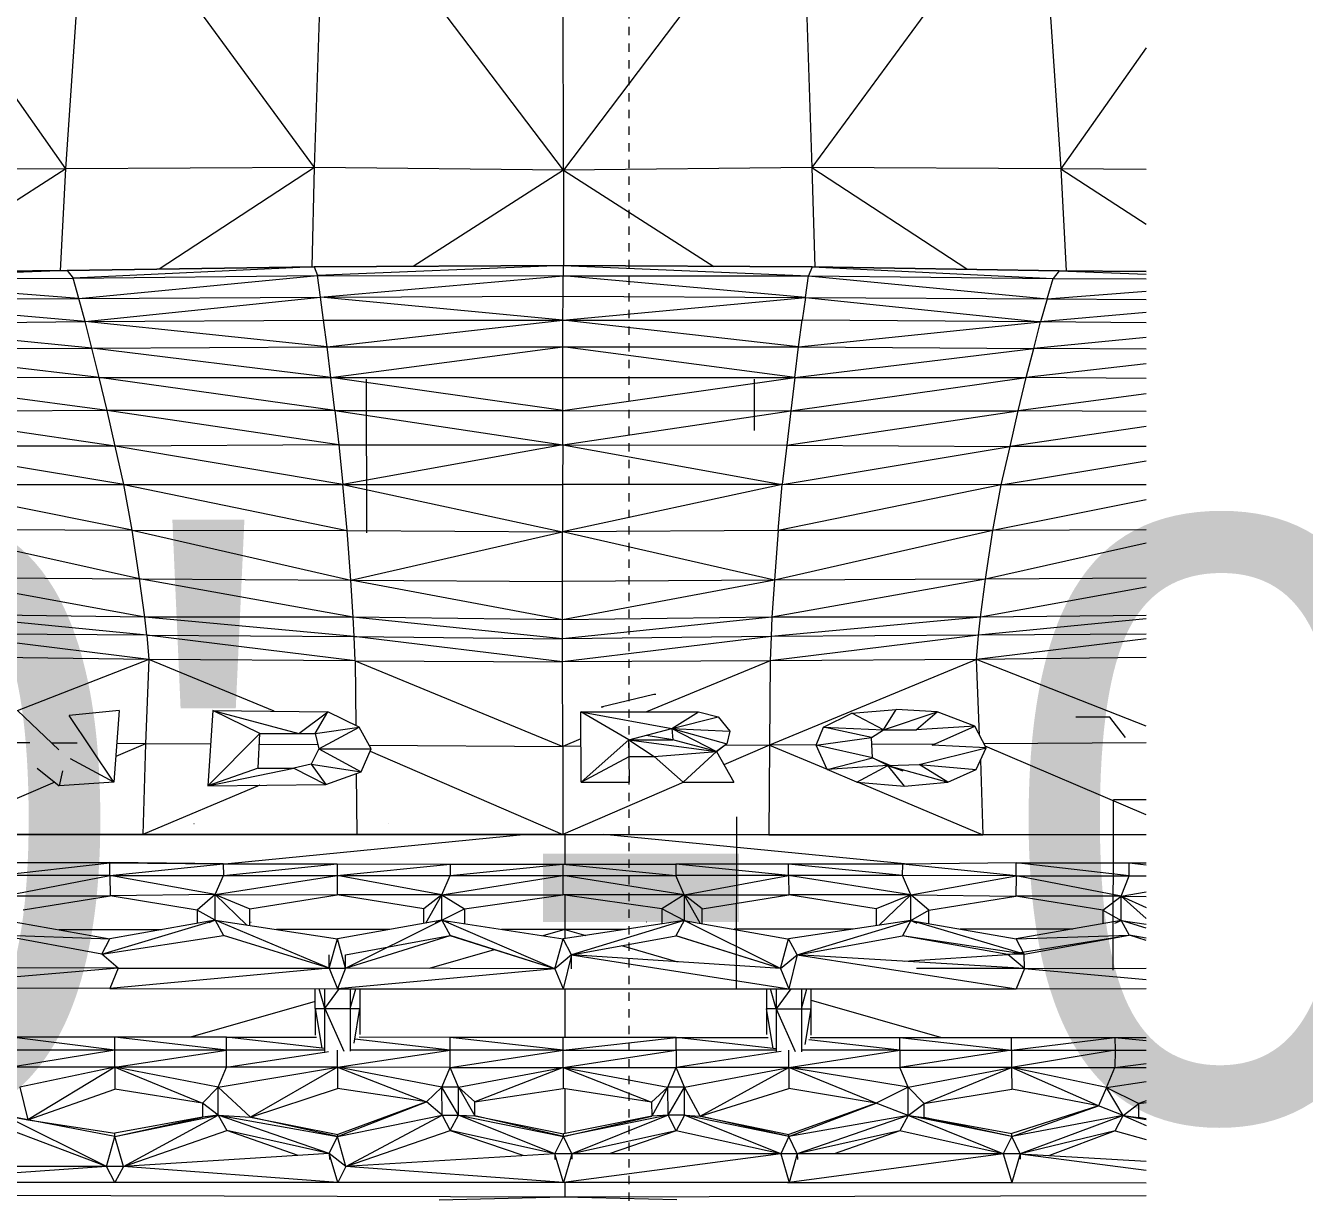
# Model space of a CAD drawing. Header units: inches. Extents: x 9584 to 15274, y -226 to 527.
# Drawn here: x 12419.06 to 12438.26, y 0.35 to 17.97 of the extents above; entities that cross this region are included whole.
import ezdxf

# ---------------------------------------------------------------- set-up
doc = ezdxf.new("R2010")
doc.units = ezdxf.units.IN
doc.header["$MEASUREMENT"] = 0
doc.linetypes.add('Aligning Line 1_8_', pattern=[0.25, 0.125, -0.125])
for name, color, linetype, lineweight in [('0-1', 7, 'Continuous', 5), ('0-4', 252, 'Continuous', 9), ('A-FLOR-LEVL', 51, 'Continuous', 9), ('A-GENM', 5, 'Continuous', 9), ('G-ANNO-SYMB-1', 147, 'Aligning Line 1_8_', 9)]:
    doc.layers.add(name, color=color, linetype=linetype, lineweight=lineweight)
doc.styles.add('Century Gothic', font='ufonts.com_century-gothic.ttf', dxfattribs={"height": 9})

# ---------------------------------------------------------------- blocks, each defined once
blk = doc.blocks.new('CTR - 2nd Phase_rvt-1-BUILDING SECTION - EAST_WEST - LOOKING NORTH')
at = {"layer": 'A-FLOR-LEVL', "insert": (12413.962, 10.551), "char_height": 9, "width": 129.987, "attachment_point": 1, "style": 'Century Gothic'}
blk.add_mtext('0\' - 0" - 1ST FLOOR', dxfattribs=at)
blk = doc.blocks.new('Land_Rover_Evoque_-_SUV_Car_Vehicle_Automobile_13067 - Land Rover EVOQUE_dwg-1230547-BUILDING SECTION - EAST_WEST - LOOKING NORTH')
at = {"layer": 'A-GENM'}
for p, q in [((12419.67, 15.822), (12416.399, 20.446)), ((12419.67, 15.822), (12419.981, 20.502)), ((12423.402, 15.841), (12419.981, 20.502)), ((12423.402, 15.841), (12423.558, 20.521)), ((12427.135, 15.801), (12423.558, 20.521)), ((12427.135, 15.801), (12427.131, 20.52)), ((12430.704, 20.518), (12427.135, 15.801)), ((12430.704, 20.518), (12430.867, 15.839)), ((12434.282, 20.498), (12430.867, 15.839)), ((12434.282, 20.498), (12434.6, 15.818)), ((12435.884, 17.635), (12434.6, 15.818)), ((12419.67, 15.822), (12415.928, 15.803)), ((12419.67, 15.822), (12417.279, 14.279)), ((12419.589, 14.29), (12419.67, 15.822)), ((12423.402, 15.841), (12419.67, 15.822)), ((12423.402, 15.841), (12421.068, 14.312)), ((12423.363, 14.347), (12423.402, 15.841)), ((12427.135, 15.801), (12423.402, 15.841)), ((12427.135, 15.801), (12424.88, 14.355)), ((12430.867, 15.839), (12427.135, 15.801)), ((12427.135, 15.801), (12429.393, 14.353)), ((12427.135, 15.801), (12427.136, 14.366)), ((12434.6, 15.818), (12430.867, 15.839)), ((12430.867, 15.839), (12433.193, 14.316)), ((12430.867, 15.839), (12430.91, 14.345)), ((12435.884, 15.811), (12434.6, 15.818)), ((12434.6, 15.818), (12435.884, 14.99)), ((12434.6, 15.818), (12434.684, 14.286)), ((12415.965, 14.272), (12419.688, 14.291)), ((12419.688, 14.291), (12415.965, 14.272)), ((12419.688, 14.291), (12416.109, 14.159)), ((12419.688, 14.291), (12423.396, 14.348)), ((12423.396, 14.348), (12419.688, 14.291)), ((12419.688, 14.291), (12419.778, 14.178)), ((12423.396, 14.348), (12419.778, 14.178)), ((12419.778, 14.178), (12423.447, 14.216)), ((12419.864, 13.873), (12423.447, 14.216)), ((12423.396, 14.348), (12427.133, 14.366)), ((12427.133, 14.366), (12423.396, 14.348)), ((12423.396, 14.348), (12423.447, 14.216)), ((12427.133, 14.366), (12423.447, 14.216)), ((12423.49, 13.891), (12423.447, 14.216)), ((12423.447, 14.216), (12427.131, 14.214)), ((12423.49, 13.891), (12427.131, 14.214)), ((12427.13, 13.909), (12427.131, 14.214)), ((12427.133, 14.366), (12427.131, 14.214)), ((12430.771, 13.889), (12427.131, 14.214)), ((12427.131, 14.214), (12430.816, 14.213)), ((12427.133, 14.366), (12430.871, 14.346)), ((12427.133, 14.366), (12430.816, 14.213)), ((12430.871, 14.346), (12427.133, 14.366)), ((12430.771, 13.889), (12430.816, 14.213)), ((12430.871, 14.346), (12430.816, 14.213)), ((12430.816, 14.213), (12434.398, 13.869)), ((12430.816, 14.213), (12434.486, 14.174)), ((12430.871, 14.346), (12434.579, 14.287)), ((12430.871, 14.346), (12434.486, 14.174)), ((12434.579, 14.287), (12430.871, 14.346)), ((12434.579, 14.287), (12434.486, 14.174)), ((12434.579, 14.287), (12435.884, 14.28)), ((12434.579, 14.287), (12435.884, 14.238)), ((12435.884, 14.28), (12434.579, 14.287)), ((12416.109, 14.159), (12419.778, 14.178)), ((12419.864, 13.873), (12416.109, 14.159)), ((12419.864, 13.873), (12419.778, 14.178)), ((12434.398, 13.869), (12434.486, 14.174)), ((12434.486, 14.174), (12435.884, 14.166)), ((12416.233, 13.854), (12419.864, 13.873)), ((12419.959, 13.529), (12416.233, 13.854)), ((12419.864, 13.873), (12423.49, 13.891)), ((12419.959, 13.529), (12419.864, 13.873)), ((12419.959, 13.529), (12423.49, 13.891)), ((12423.49, 13.891), (12427.13, 13.909)), ((12423.537, 13.548), (12423.49, 13.891)), ((12427.128, 13.547), (12423.49, 13.891)), ((12427.128, 13.547), (12427.13, 13.909)), ((12427.128, 13.547), (12430.771, 13.889)), ((12427.13, 13.909), (12430.771, 13.889)), ((12430.771, 13.889), (12430.722, 13.546)), ((12430.771, 13.889), (12434.398, 13.869)), ((12430.771, 13.889), (12434.299, 13.525)), ((12434.398, 13.869), (12434.299, 13.525)), ((12434.398, 13.869), (12435.884, 13.981)), ((12434.398, 13.869), (12435.884, 13.86)), ((12435.884, 13.662), (12434.299, 13.525)), ((12416.377, 13.491), (12419.959, 13.529)), ((12420.059, 13.128), (12416.377, 13.491)), ((12419.959, 13.529), (12423.537, 13.548)), ((12420.059, 13.128), (12419.959, 13.529)), ((12423.589, 13.146), (12419.959, 13.529)), ((12423.589, 13.146), (12423.537, 13.548)), ((12423.537, 13.548), (12427.128, 13.547)), ((12423.589, 13.146), (12427.128, 13.547)), ((12427.127, 13.146), (12427.128, 13.547)), ((12430.667, 13.145), (12427.128, 13.547)), ((12427.128, 13.547), (12430.722, 13.546)), ((12430.667, 13.145), (12430.722, 13.546)), ((12430.667, 13.145), (12434.299, 13.525)), ((12434.299, 13.525), (12430.722, 13.546)), ((12434.196, 13.124), (12434.299, 13.525)), ((12435.884, 13.508), (12434.299, 13.525)), ((12435.884, 13.29), (12434.196, 13.124)), ((12416.53, 13.109), (12420.059, 13.128)), ((12420.17, 12.689), (12416.53, 13.109)), ((12420.059, 13.128), (12423.589, 13.146)), ((12420.17, 12.689), (12420.059, 13.128)), ((12423.643, 12.688), (12420.059, 13.128)), ((12423.643, 12.688), (12423.589, 13.146)), ((12423.589, 13.146), (12427.127, 13.146)), ((12423.643, 12.688), (12427.127, 13.146)), ((12427.127, 12.687), (12427.127, 13.146)), ((12430.61, 12.686), (12427.127, 13.146)), ((12427.127, 13.146), (12430.667, 13.145)), ((12430.61, 12.686), (12430.667, 13.145)), ((12430.61, 12.686), (12434.196, 13.124)), ((12430.667, 13.145), (12434.196, 13.124)), ((12434.084, 12.685), (12434.196, 13.124)), ((12435.884, 13.114), (12434.196, 13.124)), ((12435.884, 12.892), (12434.084, 12.685)), ((12420.17, 12.689), (12416.703, 12.67)), ((12420.29, 12.191), (12416.703, 12.67)), ((12423.703, 12.191), (12420.17, 12.689)), ((12420.29, 12.191), (12420.17, 12.689)), ((12420.17, 12.689), (12423.643, 12.688)), ((12423.703, 12.191), (12423.643, 12.688)), ((12427.125, 12.19), (12423.643, 12.688)), ((12423.643, 12.688), (12427.127, 12.687)), ((12427.125, 12.19), (12427.127, 12.687)), ((12427.125, 12.19), (12430.61, 12.686)), ((12427.127, 12.687), (12430.61, 12.686)), ((12430.61, 12.686), (12430.549, 12.189)), ((12430.549, 12.189), (12434.084, 12.685)), ((12430.61, 12.686), (12434.084, 12.685)), ((12433.962, 12.188), (12434.084, 12.685)), ((12435.884, 12.674), (12434.084, 12.685)), ((12424.175, 12.662), (12424.182, 10.354)), ((12430.006, 11.891), (12430.004, 12.661)), ((12435.884, 12.443), (12433.962, 12.188)), ((12420.29, 12.191), (12416.877, 12.173)), ((12420.41, 11.656), (12416.877, 12.173)), ((12423.703, 12.191), (12420.29, 12.191)), ((12423.763, 11.674), (12420.29, 12.191)), ((12420.41, 11.656), (12420.29, 12.191)), ((12423.703, 12.191), (12423.763, 11.674)), ((12423.703, 12.191), (12427.125, 11.674)), ((12423.703, 12.191), (12427.125, 12.19)), ((12427.125, 11.674), (12427.125, 12.19)), ((12427.125, 12.19), (12430.549, 12.189)), ((12427.125, 11.674), (12430.549, 12.189)), ((12430.549, 12.189), (12430.488, 11.673)), ((12430.488, 11.673), (12433.962, 12.188)), ((12430.549, 12.189), (12433.962, 12.188)), ((12433.84, 11.652), (12433.962, 12.188)), ((12435.884, 12.176), (12433.962, 12.188)), ((12435.884, 11.95), (12433.84, 11.652)), ((12420.539, 11.082), (12417.059, 11.656)), ((12420.41, 11.656), (12417.059, 11.656)), ((12423.763, 11.674), (12420.41, 11.656)), ((12420.539, 11.082), (12420.41, 11.656)), ((12423.827, 11.081), (12420.41, 11.656)), ((12423.763, 11.674), (12427.125, 11.674)), ((12423.763, 11.674), (12423.827, 11.081)), ((12427.125, 11.674), (12423.827, 11.081)), ((12427.125, 11.674), (12427.124, 11.08)), ((12427.125, 11.674), (12430.488, 11.673)), ((12427.125, 11.674), (12430.421, 11.08)), ((12430.488, 11.673), (12430.421, 11.08)), ((12430.421, 11.08), (12433.84, 11.652)), ((12430.488, 11.673), (12433.84, 11.652)), ((12433.709, 11.078), (12433.84, 11.652)), ((12435.884, 11.652), (12433.84, 11.652)), ((12433.709, 11.078), (12435.884, 11.436)), ((12420.664, 10.393), (12417.242, 11.082)), ((12417.242, 11.082), (12420.539, 11.082)), ((12420.664, 10.393), (12420.539, 11.082)), ((12420.539, 11.082), (12423.889, 10.392)), ((12420.539, 11.082), (12423.827, 11.081)), ((12423.889, 10.392), (12423.827, 11.081)), ((12423.827, 11.081), (12427.124, 11.08)), ((12423.827, 11.081), (12427.124, 10.372)), ((12430.421, 11.08), (12427.124, 11.08)), ((12430.421, 11.08), (12427.124, 10.372)), ((12427.124, 11.08), (12427.124, 10.372)), ((12430.359, 10.39), (12430.421, 11.08)), ((12433.709, 11.078), (12430.359, 10.39)), ((12433.709, 11.078), (12430.421, 11.08)), ((12433.582, 10.389), (12433.709, 11.078)), ((12435.884, 11.077), (12433.709, 11.078)), ((12435.884, 10.851), (12433.582, 10.389)), ((12420.775, 9.665), (12417.43, 10.413)), ((12417.43, 10.413), (12420.664, 10.393)), ((12420.775, 9.665), (12420.664, 10.393)), ((12420.664, 10.393), (12423.945, 9.644)), ((12420.664, 10.393), (12423.889, 10.392)), ((12423.945, 9.644), (12423.889, 10.392)), ((12423.889, 10.392), (12427.124, 10.372)), ((12423.945, 9.644), (12427.124, 10.372)), ((12430.359, 10.39), (12427.124, 10.372)), ((12430.303, 9.643), (12427.124, 10.372)), ((12427.124, 9.625), (12427.124, 10.372)), ((12430.359, 10.39), (12430.303, 9.643)), ((12433.582, 10.389), (12430.303, 9.643)), ((12433.582, 10.389), (12430.359, 10.39)), ((12433.471, 9.661), (12433.582, 10.389)), ((12435.884, 10.402), (12433.582, 10.389)), ((12435.884, 10.199), (12433.471, 9.661)), ((12420.853, 9.09), (12417.598, 9.684)), ((12417.598, 9.684), (12420.775, 9.665)), ((12423.981, 9.089), (12420.775, 9.665)), ((12420.853, 9.09), (12420.775, 9.665)), ((12420.775, 9.665), (12423.945, 9.644)), ((12427.124, 9.049), (12423.945, 9.644)), ((12423.981, 9.089), (12423.945, 9.644)), ((12423.945, 9.644), (12427.124, 9.625)), ((12430.303, 9.643), (12427.124, 9.049)), ((12430.303, 9.643), (12427.124, 9.625)), ((12427.124, 9.049), (12427.124, 9.625)), ((12433.471, 9.661), (12430.266, 9.087)), ((12430.303, 9.643), (12430.266, 9.087)), ((12433.471, 9.661), (12430.303, 9.643)), ((12433.394, 9.087), (12433.471, 9.661)), ((12435.884, 9.675), (12433.471, 9.661)), ((12435.884, 9.54), (12433.394, 9.087)), ((12420.882, 8.821), (12417.72, 9.128)), ((12420.853, 9.09), (12417.72, 9.128)), ((12420.882, 8.821), (12420.853, 9.09)), ((12423.995, 8.801), (12420.853, 9.09)), ((12423.981, 9.089), (12420.853, 9.09)), ((12423.995, 8.801), (12423.981, 9.089)), ((12427.123, 8.762), (12423.981, 9.089)), ((12427.124, 9.049), (12423.981, 9.089)), ((12430.266, 9.087), (12427.123, 8.762)), ((12427.123, 8.762), (12427.124, 9.049)), ((12430.266, 9.087), (12427.124, 9.049)), ((12433.394, 9.087), (12430.252, 8.799)), ((12430.266, 9.087), (12430.252, 8.799)), ((12433.394, 9.087), (12430.266, 9.087)), ((12433.365, 8.818), (12433.394, 9.087)), ((12435.884, 9.062), (12433.365, 8.818)), ((12435.884, 9.116), (12433.394, 9.087)), ((12420.882, 8.821), (12417.758, 8.841)), ((12420.911, 8.456), (12417.758, 8.841)), ((12435.884, 8.833), (12433.365, 8.818)), ((12424.008, 8.436), (12420.882, 8.821)), ((12420.882, 8.821), (12420.911, 8.456)), ((12420.882, 8.821), (12423.995, 8.801)), ((12424.008, 8.436), (12423.995, 8.801)), ((12427.124, 8.417), (12423.995, 8.801)), ((12423.995, 8.801), (12427.123, 8.762)), ((12430.252, 8.799), (12427.123, 8.762)), ((12427.124, 8.417), (12427.123, 8.762)), ((12430.252, 8.799), (12427.124, 8.417)), ((12433.365, 8.818), (12430.24, 8.435)), ((12430.252, 8.799), (12430.24, 8.435)), ((12433.365, 8.818), (12430.252, 8.799)), ((12433.337, 8.453), (12433.365, 8.818)), ((12435.884, 8.763), (12433.337, 8.453)), ((12420.911, 8.456), (12417.808, 8.495)), ((12420.911, 8.456), (12418.938, 7.682)), ((12420.911, 8.456), (12420.864, 7.19)), ((12424.008, 8.436), (12420.911, 8.456)), ((12422.793, 7.678), (12420.911, 8.456)), ((12433.337, 8.453), (12430.229, 7.168)), ((12433.337, 8.453), (12430.24, 8.435)), ((12435.884, 8.484), (12433.337, 8.453)), ((12435.884, 7.452), (12433.337, 8.453)), ((12433.381, 7.316), (12433.337, 8.453)), ((12424.008, 8.436), (12424.019, 7.464)), ((12424.008, 8.436), (12427.126, 7.15)), ((12424.008, 8.436), (12427.124, 8.417)), ((12430.24, 8.435), (12427.124, 8.417)), ((12427.126, 7.15), (12427.124, 8.417)), ((12430.24, 8.435), (12428.382, 7.668)), ((12430.24, 8.435), (12430.229, 7.168)), ((12427.705, 7.742), (12428.495, 7.934)), ((12428.495, 7.934), (12428.522, 7.935)), ((12419.563, 7.1), (12418.94, 7.689)), ((12420.467, 7.689), (12419.718, 7.612)), ((12420.467, 7.689), (12420.387, 6.614)), ((12421.874, 7.689), (12421.798, 6.556)), ((12421.874, 7.689), (12423.598, 7.669)), ((12422.578, 7.343), (12421.874, 7.689)), ((12421.874, 7.689), (12423.165, 7.343)), ((12427.705, 7.742), (12427.731, 7.743)), ((12431.467, 7.648), (12432.129, 7.705)), ((12431.941, 7.398), (12432.129, 7.705)), ((12432.747, 7.667), (12432.129, 7.705)), ((12420.387, 6.614), (12419.718, 7.612)), ((12423.165, 7.343), (12423.598, 7.669)), ((12423.408, 7.343), (12423.598, 7.669)), ((12424.072, 7.438), (12423.598, 7.669)), ((12427.402, 6.612), (12427.399, 7.668)), ((12427.399, 7.668), (12429.164, 7.668)), ((12428.119, 7.246), (12427.399, 7.668)), ((12427.399, 7.668), (12428.765, 7.418)), ((12428.765, 7.418), (12429.164, 7.668)), ((12428.765, 7.418), (12429.458, 7.591)), ((12429.164, 7.668), (12429.458, 7.591)), ((12429.458, 7.591), (12429.635, 7.379)), ((12431.041, 7.437), (12431.467, 7.648)), ((12431.941, 7.398), (12431.467, 7.648)), ((12431.941, 7.398), (12432.747, 7.667)), ((12432.429, 7.398), (12432.747, 7.667)), ((12433.309, 7.455), (12432.747, 7.667)), ((12435.339, 7.589), (12434.825, 7.589)), ((12435.573, 7.283), (12435.339, 7.589)), ((12422.578, 7.343), (12421.798, 6.556)), ((12422.552, 6.824), (12422.578, 7.343)), ((12422.578, 7.343), (12423.165, 7.343)), ((12423.165, 7.343), (12423.408, 7.343)), ((12423.408, 7.343), (12424.072, 7.438)), ((12423.408, 7.343), (12423.466, 7.112)), ((12423.466, 7.112), (12424.072, 7.438)), ((12424.251, 7.112), (12424.072, 7.438)), ((12428.119, 7.246), (12428.765, 7.418)), ((12428.777, 7.246), (12428.378, 7.315)), ((12428.765, 7.418), (12428.777, 7.246)), ((12428.765, 7.418), (12429.635, 7.379)), ((12428.765, 7.418), (12429.591, 7.188)), ((12428.765, 7.418), (12429.433, 7.072)), ((12429.635, 7.379), (12429.591, 7.188)), ((12430.928, 7.168), (12431.041, 7.437)), ((12431.759, 7.283), (12431.041, 7.437)), ((12431.041, 7.437), (12431.941, 7.398)), ((12431.759, 7.283), (12431.941, 7.398)), ((12431.941, 7.398), (12432.429, 7.398)), ((12433.309, 7.455), (12432.429, 7.398)), ((12432.671, 7.168), (12433.309, 7.455)), ((12433.479, 7.128), (12433.309, 7.455)), ((12419.125, 7.201), (12418.647, 7.204)), ((12419.836, 7.196), (12419.458, 7.199)), ((12420.864, 7.19), (12420.416, 6.999)), ((12420.864, 7.19), (12420.43, 7.192)), ((12420.864, 7.19), (12420.823, 5.827)), ((12421.84, 7.184), (12420.864, 7.19)), ((12423.451, 7.173), (12422.57, 7.179)), ((12423.466, 7.112), (12423.352, 6.882)), ((12423.466, 7.112), (12424.102, 6.767)), ((12423.466, 7.112), (12424.251, 7.112)), ((12424.102, 6.767), (12424.251, 7.112)), ((12424.22, 7.169), (12427.126, 7.15)), ((12427.4, 7.263), (12427.126, 7.15)), ((12427.401, 7.152), (12427.126, 7.15)), ((12427.126, 7.15), (12427.128, 5.825)), ((12427.402, 6.612), (12428.119, 7.246)), ((12428.123, 6.996), (12428.119, 7.246)), ((12428.119, 7.246), (12428.5, 6.996)), ((12428.119, 7.246), (12429.433, 7.072)), ((12428.119, 7.246), (12428.777, 7.246)), ((12429.433, 7.072), (12428.777, 7.246)), ((12429.591, 7.188), (12429.433, 7.072)), ((12429.591, 7.188), (12429.435, 7.069)), ((12430.229, 7.168), (12429.546, 6.872)), ((12430.229, 7.168), (12429.559, 7.164)), ((12430.229, 7.168), (12430.219, 5.824)), ((12430.93, 7.172), (12430.229, 7.168)), ((12430.229, 7.168), (12431.093, 6.806)), ((12430.928, 7.168), (12431.759, 7.283)), ((12431.093, 6.804), (12430.928, 7.168)), ((12431.777, 6.976), (12430.928, 7.168)), ((12431.777, 6.976), (12431.759, 7.283)), ((12432.704, 7.182), (12431.765, 7.177)), ((12432.478, 6.88), (12433.479, 7.128)), ((12433.479, 7.128), (12432.671, 7.168)), ((12433.33, 6.802), (12433.479, 7.128)), ((12435.884, 7.201), (12433.448, 7.187)), ((12435.884, 6.123), (12433.466, 7.152)), ((12420.387, 6.614), (12419.738, 6.962)), ((12424.236, 7.077), (12427.128, 5.825)), ((12427.402, 6.612), (12428.123, 6.996)), ((12428.127, 6.612), (12428.123, 6.996)), ((12428.123, 6.996), (12428.5, 6.996)), ((12428.5, 6.996), (12429.433, 7.072)), ((12428.5, 6.996), (12428.936, 6.612)), ((12429.433, 7.072), (12428.936, 6.612)), ((12429.433, 7.072), (12429.694, 6.612)), ((12431.093, 6.804), (12431.777, 6.976)), ((12431.777, 6.976), (12432.045, 6.863)), ((12432.004, 6.861), (12431.777, 6.976)), ((12433.394, 6.944), (12433.432, 5.823)), ((12419.239, 6.822), (12419.569, 6.557)), ((12419.62, 6.78), (12419.569, 6.557)), ((12422.552, 6.824), (12421.798, 6.556)), ((12421.798, 6.556), (12423.089, 6.824)), ((12422.552, 6.824), (12423.089, 6.824)), ((12423.352, 6.882), (12423.089, 6.824)), ((12423.089, 6.824), (12423.571, 6.575)), ((12423.352, 6.882), (12423.571, 6.575)), ((12423.352, 6.882), (12424.102, 6.767)), ((12423.571, 6.575), (12424.102, 6.767)), ((12424.026, 6.739), (12424.035, 5.826)), ((12432.004, 6.861), (12431.093, 6.804)), ((12431.542, 6.612), (12431.093, 6.804)), ((12431.542, 6.612), (12432.004, 6.861)), ((12432.004, 6.861), (12432.478, 6.88)), ((12432.004, 6.861), (12432.232, 6.784)), ((12432.256, 6.554), (12432.004, 6.861)), ((12432.004, 6.861), (12432.904, 6.61)), ((12432.904, 6.61), (12432.478, 6.88)), ((12432.478, 6.88), (12433.33, 6.802)), ((12432.904, 6.61), (12433.33, 6.802)), ((12419.503, 6.61), (12417.665, 5.827)), ((12420.387, 6.614), (12419.569, 6.557)), ((12422.58, 6.565), (12420.823, 5.827)), ((12421.798, 6.556), (12423.571, 6.575)), ((12428.945, 6.612), (12427.128, 5.825)), ((12427.402, 6.612), (12428.127, 6.612)), ((12428.936, 6.612), (12429.694, 6.612)), ((12431.542, 6.612), (12432.256, 6.554)), ((12431.558, 6.61), (12433.432, 5.823)), ((12432.256, 6.554), (12432.904, 6.61)), ((12435.39, 3.79), (12435.394, 6.345)), ((12435.403, 6.346), (12435.394, 6.345)), ((12435.884, 6.345), (12435.394, 6.345)), ((12435.884, 6.345), (12435.394, 6.345)), ((12435.884, 6.347), (12435.403, 6.346)), ((12421.589, 5.991), (12421.592, 5.991)), ((12424.515, 5.993), (12424.517, 5.993)), ((12427.521, 5.995), (12427.524, 5.995)), ((12429.735, 6.093), (12429.731, 3.5)), ((12429.732, 6.094), (12429.735, 6.093)), ((12417.665, 5.827), (12420.823, 5.827)), ((12420.823, 5.827), (12417.665, 5.827)), ((12420.823, 5.826), (12417.666, 5.827)), ((12420.823, 5.827), (12424.035, 5.826)), ((12424.035, 5.826), (12420.823, 5.827)), ((12424.036, 5.826), (12420.823, 5.826)), ((12426.586, 5.825), (12422.106, 5.384)), ((12424.035, 5.826), (12427.128, 5.825)), ((12427.128, 5.825), (12424.035, 5.826)), ((12427.128, 5.825), (12424.036, 5.826)), ((12427.128, 5.825), (12430.219, 5.824)), ((12430.219, 5.824), (12427.128, 5.825)), ((12430.22, 5.824), (12427.128, 5.825)), ((12427.159, 5.825), (12427.159, 5.38)), ((12432.305, 5.382), (12427.745, 5.825)), ((12430.219, 5.824), (12433.432, 5.823)), ((12433.432, 5.823), (12430.219, 5.824)), ((12433.433, 5.823), (12430.22, 5.824)), ((12435.884, 5.823), (12433.432, 5.823)), ((12435.884, 5.823), (12433.432, 5.823)), ((12435.884, 5.822), (12433.433, 5.823)), ((12418.629, 5.212), (12420.326, 5.403)), ((12418.63, 5.404), (12420.326, 5.404)), ((12418.63, 5.404), (12420.326, 5.403)), ((12422.028, 5.384), (12420.326, 5.404)), ((12420.326, 5.212), (12420.326, 5.403)), ((12420.326, 5.403), (12422.028, 5.384)), ((12420.326, 5.212), (12422.028, 5.384)), ((12422.028, 5.384), (12423.742, 5.384)), ((12422.028, 5.384), (12422.033, 5.212)), ((12422.033, 5.212), (12423.742, 5.384)), ((12423.742, 5.384), (12425.434, 5.383)), ((12423.742, 5.384), (12423.742, 5.211)), ((12423.742, 5.211), (12425.434, 5.383)), ((12425.434, 5.383), (12427.129, 5.383)), ((12425.434, 5.383), (12425.434, 5.211)), ((12425.434, 5.211), (12427.129, 5.383)), ((12427.129, 5.383), (12428.823, 5.383)), ((12427.129, 5.383), (12427.129, 5.21)), ((12427.129, 5.383), (12428.824, 5.21)), ((12430.515, 5.382), (12428.823, 5.383)), ((12430.516, 5.209), (12428.823, 5.383)), ((12428.823, 5.383), (12428.824, 5.21)), ((12432.229, 5.381), (12430.515, 5.382)), ((12432.225, 5.209), (12430.515, 5.382)), ((12430.516, 5.209), (12430.515, 5.382)), ((12432.225, 5.209), (12432.229, 5.381)), ((12433.932, 5.4), (12432.229, 5.381)), ((12433.931, 5.208), (12432.229, 5.381)), ((12433.931, 5.208), (12433.932, 5.4)), ((12433.932, 5.4), (12435.628, 5.4)), ((12435.629, 5.208), (12433.932, 5.4)), ((12435.628, 5.4), (12435.884, 5.4)), ((12435.629, 5.208), (12435.628, 5.4)), ((12435.628, 5.4), (12435.884, 5.371)), ((12420.326, 5.212), (12418.629, 5.212)), ((12418.75, 4.905), (12420.326, 5.212)), ((12421.907, 4.924), (12420.326, 5.212)), ((12420.326, 5.212), (12422.033, 5.212)), ((12420.326, 5.212), (12420.332, 4.904)), ((12421.907, 4.924), (12422.033, 5.212)), ((12421.907, 4.924), (12423.742, 5.211)), ((12422.033, 5.212), (12423.742, 5.211)), ((12423.742, 5.211), (12423.74, 4.923)), ((12425.311, 4.923), (12423.742, 5.211)), ((12423.742, 5.211), (12425.434, 5.211)), ((12425.311, 4.923), (12425.434, 5.211)), ((12425.311, 4.923), (12427.129, 5.21)), ((12425.434, 5.211), (12427.129, 5.21)), ((12428.947, 4.922), (12427.129, 5.21)), ((12427.129, 5.21), (12428.824, 5.21)), ((12427.129, 5.21), (12427.129, 4.922)), ((12428.947, 4.922), (12428.824, 5.21)), ((12430.516, 5.209), (12428.824, 5.21)), ((12428.947, 4.922), (12430.516, 5.209)), ((12432.351, 4.921), (12430.516, 5.209)), ((12432.225, 5.209), (12430.516, 5.209)), ((12430.516, 5.209), (12430.519, 4.921)), ((12432.351, 4.921), (12432.225, 5.209)), ((12433.931, 5.208), (12432.225, 5.209)), ((12432.351, 4.921), (12433.931, 5.208)), ((12433.931, 5.208), (12433.928, 4.901)), ((12435.509, 4.901), (12433.931, 5.208)), ((12433.931, 5.208), (12435.629, 5.208)), ((12435.509, 4.901), (12435.629, 5.208)), ((12435.629, 5.208), (12435.884, 5.208)), ((12418.75, 4.905), (12420.332, 4.904)), ((12419.027, 4.694), (12420.332, 4.904)), ((12421.907, 4.924), (12420.332, 4.904)), ((12421.638, 4.693), (12420.332, 4.904)), ((12421.907, 4.924), (12421.638, 4.693)), ((12421.908, 4.54), (12421.907, 4.924)), ((12421.907, 4.924), (12422.383, 4.467)), ((12421.907, 4.924), (12422.428, 4.712)), ((12421.907, 4.924), (12423.74, 4.923)), ((12422.428, 4.712), (12423.74, 4.923)), ((12425.039, 4.711), (12423.74, 4.923)), ((12425.311, 4.923), (12423.74, 4.923)), ((12425.311, 4.923), (12425.039, 4.711)), ((12425.069, 4.496), (12425.311, 4.923)), ((12425.312, 4.539), (12425.311, 4.923)), ((12425.311, 4.923), (12425.649, 4.711)), ((12425.311, 4.923), (12427.129, 4.922)), ((12425.649, 4.711), (12427.129, 4.922)), ((12428.611, 4.71), (12427.129, 4.922)), ((12428.947, 4.922), (12427.129, 4.922)), ((12427.159, 4.922), (12427.158, 4.402)), ((12428.947, 4.922), (12428.611, 4.71)), ((12429.191, 4.495), (12428.947, 4.922)), ((12429.221, 4.71), (12428.947, 4.922)), ((12428.947, 4.922), (12428.948, 4.538)), ((12428.947, 4.922), (12430.519, 4.921)), ((12429.221, 4.71), (12430.519, 4.921)), ((12431.832, 4.709), (12430.519, 4.921)), ((12432.351, 4.921), (12430.519, 4.921)), ((12432.351, 4.921), (12431.832, 4.709)), ((12432.351, 4.921), (12431.877, 4.465)), ((12432.351, 4.537), (12432.351, 4.921)), ((12432.623, 4.69), (12432.351, 4.921)), ((12432.351, 4.921), (12433.928, 4.901)), ((12432.623, 4.69), (12433.928, 4.901)), ((12435.233, 4.689), (12433.928, 4.901)), ((12435.509, 4.901), (12433.928, 4.901)), ((12435.233, 4.689), (12435.509, 4.901)), ((12435.508, 4.536), (12435.509, 4.901)), ((12435.509, 4.901), (12435.884, 4.964)), ((12435.509, 4.901), (12435.884, 4.567)), ((12435.509, 4.901), (12435.884, 4.733)), ((12435.509, 4.901), (12435.884, 4.897)), ((12421.638, 4.693), (12421.638, 4.492)), ((12421.908, 4.54), (12421.638, 4.693)), ((12422.429, 4.461), (12422.428, 4.712)), ((12425.039, 4.491), (12425.039, 4.711)), ((12425.312, 4.539), (12425.649, 4.711)), ((12425.649, 4.711), (12425.649, 4.487)), ((12428.611, 4.71), (12428.611, 4.486)), ((12428.948, 4.538), (12428.611, 4.71)), ((12429.221, 4.489), (12429.221, 4.71)), ((12431.832, 4.709), (12431.832, 4.458)), ((12432.351, 4.537), (12432.623, 4.69)), ((12432.623, 4.489), (12432.623, 4.69)), ((12435.233, 4.689), (12435.234, 4.488)), ((12435.233, 4.689), (12435.508, 4.536)), ((12418.751, 4.54), (12420.328, 4.262)), ((12420.207, 4.031), (12421.908, 4.54)), ((12421.908, 4.54), (12420.328, 4.262)), ((12421.908, 4.54), (12421.815, 4.499)), ((12421.908, 4.54), (12423.743, 4.261)), ((12423.618, 3.819), (12421.908, 4.54)), ((12421.908, 4.54), (12422.034, 4.309)), ((12422.445, 4.512), (12422.448, 4.513)), ((12425.312, 4.539), (12423.743, 4.261)), ((12423.867, 3.819), (12425.312, 4.539)), ((12425.215, 4.505), (12425.312, 4.539)), ((12425.312, 4.539), (12425.411, 4.51)), ((12425.312, 4.539), (12427.13, 4.26)), ((12427.005, 3.809), (12425.312, 4.539)), ((12425.312, 4.539), (12425.435, 4.309)), ((12425.37, 4.514), (12425.373, 4.515)), ((12428.948, 4.538), (12427.13, 4.26)), ((12428.948, 4.538), (12427.256, 4.02)), ((12428.378, 4.516), (12428.381, 4.517)), ((12428.948, 4.538), (12428.824, 4.308)), ((12428.948, 4.538), (12428.851, 4.51)), ((12429.044, 4.504), (12428.948, 4.538)), ((12428.948, 4.538), (12430.502, 4.262)), ((12430.394, 3.817), (12428.948, 4.538)), ((12432.351, 4.537), (12430.517, 4.259)), ((12430.643, 4.019), (12432.351, 4.537)), ((12432.351, 4.537), (12432.226, 4.307)), ((12432.351, 4.537), (12432.443, 4.498)), ((12432.351, 4.537), (12433.933, 4.258)), ((12434.054, 4.028), (12432.351, 4.537)), ((12435.508, 4.536), (12433.933, 4.258)), ((12435.414, 4.496), (12435.508, 4.536)), ((12435.508, 4.536), (12435.884, 4.48)), ((12435.884, 4.423), (12435.508, 4.536)), ((12435.508, 4.536), (12435.63, 4.315)), ((12420.207, 4.031), (12418.63, 4.32)), ((12418.63, 4.32), (12420.328, 4.262)), ((12421.105, 4.398), (12419.561, 4.397)), ((12420.207, 4.031), (12422.034, 4.309)), ((12420.207, 4.031), (12420.328, 4.262)), ((12423.618, 3.819), (12422.034, 4.309)), ((12423.618, 3.819), (12422.035, 4.309)), ((12424.532, 4.401), (12422.831, 4.399)), ((12423.618, 3.819), (12423.743, 4.261)), ((12423.867, 3.819), (12423.743, 4.261)), ((12423.867, 3.819), (12425.435, 4.309)), ((12423.867, 4.02), (12425.435, 4.309)), ((12427.005, 3.809), (12425.435, 4.309)), ((12427.005, 3.809), (12425.436, 4.308)), ((12427.158, 4.402), (12426.206, 4.402)), ((12427.158, 4.402), (12426.826, 4.307)), ((12427.005, 3.809), (12427.13, 4.26)), ((12427.256, 4.02), (12427.13, 4.26)), ((12428.066, 4.403), (12427.158, 4.402)), ((12427.158, 4.402), (12427.158, 4.264)), ((12427.158, 4.402), (12427.472, 4.312)), ((12427.256, 4.02), (12428.824, 4.308)), ((12430.394, 3.817), (12428.824, 4.308)), ((12430.394, 3.817), (12428.826, 4.307)), ((12431.483, 4.405), (12429.7, 4.404)), ((12430.394, 3.817), (12430.517, 4.259)), ((12430.643, 4.019), (12430.517, 4.259)), ((12430.643, 4.019), (12432.226, 4.307)), ((12434.054, 4.028), (12432.226, 4.307)), ((12433.809, 4.027), (12432.227, 4.306)), ((12434.781, 4.408), (12433.091, 4.406)), ((12433.809, 4.027), (12435.63, 4.315)), ((12433.933, 4.258), (12435.63, 4.315)), ((12434.054, 4.028), (12433.933, 4.258)), ((12434.054, 4.028), (12435.63, 4.315)), ((12435.884, 4.268), (12435.63, 4.315)), ((12435.884, 4.236), (12435.631, 4.315)), ((12420.454, 3.82), (12420.207, 4.031)), ((12420.207, 4.031), (12420.208, 4.031)), ((12420.454, 3.819), (12420.207, 4.031)), ((12426.099, 4.097), (12425.122, 3.815)), ((12428.008, 4.158), (12428.847, 3.917)), ((12420.454, 3.819), (12420.208, 4.031)), ((12420.454, 3.82), (12420.208, 4.031)), ((12423.618, 3.819), (12423.618, 4.021)), ((12423.867, 3.819), (12423.867, 4.02)), ((12427.256, 4.02), (12427.005, 3.809)), ((12427.256, 4.02), (12427.131, 3.511)), ((12430.394, 3.817), (12427.256, 4.02)), ((12427.257, 3.808), (12427.256, 4.02)), ((12427.256, 4.02), (12430.519, 3.51)), ((12430.394, 3.817), (12430.643, 4.019)), ((12430.643, 4.019), (12430.519, 3.51)), ((12434.055, 3.816), (12430.643, 4.019)), ((12430.643, 4.019), (12430.643, 4.019)), ((12430.643, 4.019), (12433.934, 3.51)), ((12432.25, 3.924), (12433.809, 4.027)), ((12434.054, 4.028), (12433.809, 4.027)), ((12434.054, 4.028), (12433.809, 4.027)), ((12434.055, 3.816), (12433.809, 4.027)), ((12434.055, 3.816), (12434.054, 4.028)), ((12420.454, 3.82), (12416.94, 3.523)), ((12420.454, 3.82), (12417.065, 3.83)), ((12420.454, 3.82), (12420.328, 3.513)), ((12423.618, 3.819), (12420.328, 3.513)), ((12420.454, 3.819), (12420.454, 3.82)), ((12420.454, 3.82), (12423.618, 3.819)), ((12423.618, 3.819), (12423.618, 3.819)), ((12423.618, 3.819), (12423.867, 3.819)), ((12423.618, 3.819), (12423.744, 3.512)), ((12423.867, 3.819), (12423.744, 3.512)), ((12427.005, 3.809), (12423.744, 3.512)), ((12427.005, 3.809), (12423.867, 3.819)), ((12427.006, 3.809), (12423.867, 3.819)), ((12423.868, 3.819), (12423.867, 3.819)), ((12427.005, 3.809), (12427.006, 3.809)), ((12427.005, 3.809), (12427.131, 3.511)), ((12430.394, 3.817), (12430.519, 3.51)), ((12434.055, 3.816), (12432.436, 3.817)), ((12434.055, 3.816), (12433.934, 3.51)), ((12434.055, 3.816), (12435.884, 3.821)), ((12434.055, 3.816), (12434.055, 3.816)), ((12434.055, 3.816), (12435.884, 3.649)), ((12420.328, 3.513), (12416.94, 3.523)), ((12420.328, 3.513), (12423.744, 3.512)), ((12423.41, 3.214), (12423.409, 3.512)), ((12423.554, 3.214), (12423.472, 3.512)), ((12423.554, 3.214), (12423.775, 3.514)), ((12423.554, 3.214), (12423.554, 3.512)), ((12423.744, 3.512), (12427.131, 3.511)), ((12423.936, 3.512), (12423.936, 3.214)), ((12423.936, 3.214), (12424.018, 3.512)), ((12424.082, 3.512), (12424.082, 3.213)), ((12427.131, 3.511), (12430.519, 3.51)), ((12427.158, 3.511), (12427.157, 2.781)), ((12430.183, 3.51), (12430.183, 3.212)), ((12430.328, 3.212), (12430.246, 3.51)), ((12430.548, 3.51), (12430.328, 3.212)), ((12430.328, 3.51), (12430.328, 3.212)), ((12430.519, 3.51), (12433.934, 3.51)), ((12430.71, 3.51), (12430.71, 3.212)), ((12430.71, 3.212), (12430.792, 3.51)), ((12430.856, 3.212), (12430.855, 3.51)), ((12433.934, 3.51), (12435.884, 3.514)), ((12423.41, 3.321), (12421.541, 2.782)), ((12430.856, 3.34), (12432.809, 2.779)), ((12423.41, 3.214), (12423.41, 2.813)), ((12423.41, 3.214), (12423.512, 2.617)), ((12423.41, 3.214), (12423.554, 3.214)), ((12423.555, 2.568), (12423.554, 3.214)), ((12423.554, 3.214), (12423.936, 3.214)), ((12423.554, 3.214), (12423.841, 2.574)), ((12423.936, 3.214), (12423.937, 2.576)), ((12423.936, 3.214), (12424.082, 3.213)), ((12423.994, 2.692), (12424.082, 3.213)), ((12424.082, 3.213), (12424.082, 2.823)), ((12430.183, 3.212), (12430.184, 2.822)), ((12430.328, 3.212), (12430.183, 3.212)), ((12430.285, 2.615), (12430.183, 3.212)), ((12430.328, 3.212), (12430.71, 3.212)), ((12430.328, 3.212), (12430.616, 2.571)), ((12430.328, 3.212), (12430.329, 2.571)), ((12430.71, 3.212), (12430.711, 2.566)), ((12430.71, 3.212), (12430.856, 3.212)), ((12430.764, 2.673), (12430.856, 3.212)), ((12430.856, 2.812), (12430.856, 3.212)), ((12420.403, 2.783), (12418.851, 2.783)), ((12420.403, 2.591), (12418.851, 2.783)), ((12422.081, 2.782), (12420.403, 2.783)), ((12422.08, 2.591), (12420.403, 2.783)), ((12420.403, 2.591), (12420.403, 2.783)), ((12422.08, 2.591), (12422.081, 2.782)), ((12422.081, 2.782), (12423.428, 2.782)), ((12423.555, 2.612), (12422.081, 2.782)), ((12425.437, 2.59), (12424.004, 2.752)), ((12425.437, 2.781), (12424.071, 2.782)), ((12427.133, 2.781), (12425.437, 2.781)), ((12427.133, 2.59), (12425.437, 2.781)), ((12425.437, 2.59), (12425.437, 2.781)), ((12428.829, 2.781), (12427.133, 2.781)), ((12427.133, 2.59), (12428.829, 2.781)), ((12427.133, 2.59), (12427.133, 2.781)), ((12428.829, 2.781), (12430.207, 2.78)), ((12430.329, 2.61), (12428.829, 2.781)), ((12428.829, 2.589), (12428.829, 2.781)), ((12432.186, 2.588), (12430.818, 2.746)), ((12430.838, 2.78), (12432.186, 2.779)), ((12432.186, 2.779), (12433.864, 2.779)), ((12432.186, 2.588), (12432.186, 2.779)), ((12432.186, 2.779), (12433.863, 2.588)), ((12433.863, 2.588), (12433.864, 2.779)), ((12433.863, 2.588), (12435.415, 2.778)), ((12433.864, 2.779), (12435.415, 2.778)), ((12435.415, 2.778), (12435.884, 2.778)), ((12435.415, 2.778), (12435.416, 2.587)), ((12435.415, 2.778), (12435.884, 2.732)), ((12420.403, 2.591), (12418.851, 2.332)), ((12420.403, 2.591), (12418.851, 2.591)), ((12420.403, 2.332), (12422.08, 2.591)), ((12420.403, 2.332), (12420.403, 2.591)), ((12422.08, 2.591), (12420.403, 2.591)), ((12422.081, 2.332), (12422.08, 2.591)), ((12423.555, 2.59), (12422.08, 2.591)), ((12422.081, 2.332), (12423.552, 2.56)), ((12423.555, 2.561), (12423.612, 2.569)), ((12423.747, 2.332), (12423.746, 2.59)), ((12423.747, 2.332), (12425.437, 2.59)), ((12425.437, 2.59), (12423.937, 2.59)), ((12425.437, 2.331), (12427.133, 2.59)), ((12425.437, 2.331), (12425.437, 2.59)), ((12427.133, 2.59), (12425.437, 2.59)), ((12427.132, 2.331), (12427.133, 2.59)), ((12427.132, 2.331), (12428.829, 2.589)), ((12427.133, 2.59), (12428.829, 2.589)), ((12430.329, 2.589), (12428.829, 2.589)), ((12428.829, 2.589), (12428.829, 2.33)), ((12430.326, 2.559), (12428.829, 2.33)), ((12430.402, 2.571), (12430.329, 2.559)), ((12430.52, 2.33), (12430.52, 2.589)), ((12430.52, 2.33), (12432.186, 2.588)), ((12432.186, 2.588), (12430.711, 2.589)), ((12432.186, 2.588), (12433.863, 2.588)), ((12432.186, 2.588), (12432.186, 2.329)), ((12433.863, 2.588), (12432.186, 2.329)), ((12433.863, 2.588), (12435.416, 2.587)), ((12433.863, 2.588), (12433.863, 2.329)), ((12435.416, 2.587), (12433.863, 2.329)), ((12435.416, 2.587), (12435.415, 2.328)), ((12435.416, 2.587), (12435.884, 2.587)), ((12420.403, 2.332), (12418.851, 2.332)), ((12420.403, 2.332), (12418.976, 2.035)), ((12420.403, 2.332), (12419.099, 1.545)), ((12421.955, 2.035), (12420.403, 2.332)), ((12422.081, 2.332), (12420.403, 2.332)), ((12420.403, 2.332), (12421.719, 1.794)), ((12420.403, 2.332), (12420.404, 2.005)), ((12421.955, 2.035), (12423.747, 2.332)), ((12421.955, 2.035), (12422.081, 2.332)), ((12423.747, 2.332), (12422.081, 2.332)), ((12423.747, 2.332), (12422.437, 1.582)), ((12425.312, 2.034), (12423.747, 2.332)), ((12425.437, 2.331), (12423.747, 2.332)), ((12423.747, 2.332), (12425.08, 1.812)), ((12423.747, 2.332), (12423.747, 2.014)), ((12425.312, 2.034), (12425.437, 2.331)), ((12425.563, 2.034), (12425.437, 2.331)), ((12425.437, 2.331), (12427.132, 2.331)), ((12425.563, 2.034), (12427.132, 2.331)), ((12427.132, 2.331), (12425.808, 1.813)), ((12427.132, 2.331), (12428.703, 2.033)), ((12427.132, 2.331), (12428.46, 1.811)), ((12427.132, 2.331), (12428.829, 2.33)), ((12427.132, 2.331), (12427.134, 2.013)), ((12428.703, 2.033), (12428.829, 2.33)), ((12428.952, 2.033), (12428.829, 2.33)), ((12430.52, 2.33), (12428.829, 2.33)), ((12428.952, 2.033), (12430.52, 2.33)), ((12429.188, 1.6), (12430.52, 2.33)), ((12432.312, 2.032), (12430.52, 2.33)), ((12431.831, 1.792), (12430.52, 2.33)), ((12430.52, 2.33), (12430.521, 2.013)), ((12430.52, 2.33), (12432.186, 2.329)), ((12432.312, 2.032), (12432.186, 2.329)), ((12433.863, 2.329), (12432.186, 2.329)), ((12432.312, 2.032), (12433.863, 2.329)), ((12432.549, 1.791), (12433.863, 2.329)), ((12435.29, 2.031), (12433.863, 2.329)), ((12435.17, 1.752), (12433.863, 2.329)), ((12433.863, 2.329), (12435.415, 2.328)), ((12433.863, 2.329), (12433.865, 2.002)), ((12435.29, 2.031), (12435.415, 2.328)), ((12435.415, 2.328), (12435.884, 2.391)), ((12435.415, 2.328), (12435.884, 2.328)), ((12435.29, 2.031), (12435.884, 2.117)), ((12418.976, 2.035), (12419.099, 1.545)), ((12419.099, 1.545), (12420.404, 2.005)), ((12421.719, 1.794), (12420.404, 2.005)), ((12421.955, 2.035), (12421.719, 1.794)), ((12421.956, 1.612), (12421.955, 2.035)), ((12421.955, 2.035), (12422.437, 1.582)), ((12422.437, 1.582), (12423.747, 2.014)), ((12425.08, 1.812), (12423.747, 2.014)), ((12425.312, 2.034), (12425.08, 1.812)), ((12425.315, 1.611), (12425.312, 2.034)), ((12425.563, 1.611), (12425.312, 2.034)), ((12425.563, 2.034), (12425.312, 2.034)), ((12425.563, 1.611), (12425.563, 2.034)), ((12425.563, 2.034), (12425.806, 1.601)), ((12425.563, 2.034), (12425.808, 1.813)), ((12425.808, 1.813), (12427.134, 2.013)), ((12428.46, 1.811), (12427.134, 2.013)), ((12427.157, 2.01), (12427.157, 1.337)), ((12428.703, 2.033), (12428.46, 1.811)), ((12428.703, 2.033), (12428.463, 1.6)), ((12428.706, 1.611), (12428.703, 2.033)), ((12428.952, 2.033), (12428.703, 2.033)), ((12428.706, 1.611), (12428.952, 2.033)), ((12428.953, 1.611), (12428.952, 2.033)), ((12429.188, 1.6), (12428.952, 2.033)), ((12429.188, 1.6), (12430.521, 2.013)), ((12431.831, 1.792), (12430.521, 2.013)), ((12432.312, 2.032), (12431.831, 1.792)), ((12432.312, 1.609), (12432.312, 2.032)), ((12432.549, 1.791), (12432.312, 2.032)), ((12432.549, 1.791), (12433.865, 2.002)), ((12435.17, 1.752), (12433.865, 2.002)), ((12435.29, 2.031), (12435.17, 1.752)), ((12435.537, 1.609), (12435.29, 2.031)), ((12435.29, 2.031), (12435.774, 1.79)), ((12421.719, 1.794), (12421.72, 1.583)), ((12421.956, 1.612), (12421.719, 1.794)), ((12423.747, 1.295), (12425.08, 1.812)), ((12425.08, 1.812), (12423.749, 1.323)), ((12425.315, 1.611), (12425.08, 1.812)), ((12425.806, 1.601), (12425.808, 1.813)), ((12428.46, 1.811), (12428.463, 1.6)), ((12430.521, 1.293), (12431.831, 1.792)), ((12431.831, 1.792), (12430.522, 1.322)), ((12432.312, 1.609), (12431.831, 1.792)), ((12432.312, 1.609), (12432.549, 1.791)), ((12432.55, 1.58), (12432.549, 1.791)), ((12435.17, 1.752), (12433.865, 1.34)), ((12433.865, 1.292), (12435.17, 1.752)), ((12435.537, 1.609), (12435.17, 1.752)), ((12435.537, 1.609), (12435.774, 1.79)), ((12435.884, 1.828), (12435.774, 1.79)), ((12435.774, 1.79), (12435.884, 1.805)), ((12435.775, 1.579), (12435.774, 1.79)), ((12420.279, 0.845), (12418.731, 1.613)), ((12420.405, 1.295), (12418.731, 1.613)), ((12418.731, 1.613), (12419.099, 1.545)), ((12419.099, 1.545), (12420.405, 1.343)), ((12420.405, 1.295), (12419.099, 1.545)), ((12420.405, 1.295), (12421.956, 1.612)), ((12421.72, 1.583), (12420.405, 1.343)), ((12420.405, 1.295), (12421.72, 1.583)), ((12420.531, 0.844), (12421.956, 1.612)), ((12421.956, 1.612), (12421.72, 1.583)), ((12423.622, 1.036), (12421.956, 1.612)), ((12421.956, 1.612), (12422.082, 1.382)), ((12421.956, 1.612), (12423.747, 1.295)), ((12421.956, 1.612), (12422.437, 1.582)), ((12422.437, 1.582), (12423.749, 1.323)), ((12423.747, 1.295), (12422.437, 1.582)), ((12423.747, 1.295), (12425.315, 1.611)), ((12423.872, 0.844), (12425.315, 1.611)), ((12425.315, 1.611), (12425.438, 1.381)), ((12425.315, 1.611), (12425.563, 1.611)), ((12425.438, 1.381), (12425.563, 1.611)), ((12427.009, 1.035), (12425.563, 1.611)), ((12425.563, 1.611), (12427.135, 1.294)), ((12425.563, 1.611), (12425.806, 1.601)), ((12425.806, 1.601), (12427.135, 1.332)), ((12427.135, 1.294), (12425.806, 1.601)), ((12428.706, 1.611), (12427.135, 1.294)), ((12428.463, 1.6), (12427.135, 1.332)), ((12427.135, 1.294), (12428.463, 1.6)), ((12428.706, 1.611), (12427.261, 1.035)), ((12428.706, 1.611), (12428.463, 1.6)), ((12428.953, 1.611), (12428.706, 1.611)), ((12428.83, 1.38), (12428.706, 1.611)), ((12428.953, 1.611), (12428.83, 1.38)), ((12430.521, 1.293), (12428.953, 1.611)), ((12430.399, 1.034), (12428.953, 1.611)), ((12428.953, 1.611), (12429.188, 1.6)), ((12429.188, 1.6), (12430.522, 1.322)), ((12430.502, 1.298), (12429.188, 1.6)), ((12432.312, 1.609), (12430.521, 1.293)), ((12432.312, 1.609), (12430.647, 1.034)), ((12432.312, 1.609), (12432.187, 1.379)), ((12433.865, 1.292), (12432.312, 1.609)), ((12433.739, 1.033), (12432.312, 1.609)), ((12432.312, 1.609), (12432.55, 1.58)), ((12432.55, 1.58), (12433.865, 1.34)), ((12433.865, 1.292), (12432.55, 1.58)), ((12435.537, 1.609), (12433.865, 1.292)), ((12435.537, 1.609), (12433.991, 1.033)), ((12435.417, 1.378), (12435.537, 1.609)), ((12435.537, 1.609), (12435.884, 1.46)), ((12435.537, 1.609), (12435.884, 1.547)), ((12435.537, 1.609), (12435.775, 1.579)), ((12435.775, 1.579), (12435.884, 1.563)), ((12435.884, 1.559), (12435.775, 1.579)), ((12420.279, 0.845), (12418.852, 1.382)), ((12420.531, 0.844), (12422.082, 1.382)), ((12423.622, 1.036), (12422.082, 1.382)), ((12423.155, 1.007), (12422.082, 1.381)), ((12423.872, 0.844), (12425.438, 1.381)), ((12427.009, 1.035), (12425.438, 1.381)), ((12426.532, 1.006), (12425.439, 1.38)), ((12428.83, 1.38), (12427.261, 1.035)), ((12428.83, 1.38), (12427.823, 1.035)), ((12430.399, 1.034), (12428.83, 1.38)), ((12432.187, 1.379), (12430.647, 1.034)), ((12432.187, 1.379), (12431.2, 1.034)), ((12433.739, 1.033), (12432.187, 1.379)), ((12435.417, 1.378), (12433.991, 1.033)), ((12435.417, 1.378), (12434.434, 1.007)), ((12435.417, 1.378), (12435.884, 1.247)), ((12420.279, 0.845), (12420.405, 1.295)), ((12420.405, 1.295), (12420.405, 1.343)), ((12420.531, 0.844), (12420.405, 1.295)), ((12423.622, 1.036), (12423.747, 1.295)), ((12423.747, 1.295), (12423.749, 1.323)), ((12423.872, 0.844), (12423.747, 1.295)), ((12427.009, 1.035), (12427.135, 1.294)), ((12427.135, 1.294), (12427.135, 1.332)), ((12427.261, 1.035), (12427.135, 1.294)), ((12430.521, 1.293), (12430.399, 1.034)), ((12430.521, 1.293), (12430.522, 1.322)), ((12430.647, 1.034), (12430.521, 1.293)), ((12433.865, 1.292), (12433.739, 1.033)), ((12433.865, 1.292), (12433.865, 1.34)), ((12433.991, 1.033), (12433.865, 1.292)), ((12423.622, 1.036), (12420.531, 0.844)), ((12423.622, 1.036), (12423.623, 0.95)), ((12423.872, 0.844), (12423.622, 1.036)), ((12423.749, 0.603), (12423.622, 1.036)), ((12427.009, 1.035), (12423.872, 0.844)), ((12427.009, 1.035), (12427.009, 0.95)), ((12427.261, 1.035), (12427.009, 1.035)), ((12427.135, 0.603), (12427.009, 1.035)), ((12427.261, 1.035), (12427.135, 0.603)), ((12430.399, 1.034), (12427.135, 0.603)), ((12430.399, 1.034), (12427.261, 1.035)), ((12427.261, 1.035), (12427.261, 0.951)), ((12430.399, 1.034), (12430.399, 1.034)), ((12430.647, 1.034), (12430.399, 1.034)), ((12430.399, 1.034), (12430.523, 0.602)), ((12430.647, 1.034), (12430.523, 0.602)), ((12433.739, 1.033), (12430.523, 0.602)), ((12433.739, 1.033), (12430.647, 1.034)), ((12430.647, 1.034), (12430.648, 0.949)), ((12433.739, 1.033), (12433.739, 1.033)), ((12433.991, 1.033), (12433.739, 1.033)), ((12433.739, 1.033), (12433.866, 0.601)), ((12433.991, 1.033), (12433.866, 0.601)), ((12433.991, 1.033), (12435.884, 0.924)), ((12433.991, 1.033), (12433.991, 0.955)), ((12433.991, 1.033), (12435.884, 0.788)), ((12420.279, 0.845), (12416.934, 0.605)), ((12420.279, 0.845), (12417.059, 0.845)), ((12420.279, 0.845), (12420.28, 0.844)), ((12420.531, 0.844), (12420.279, 0.845)), ((12420.405, 0.604), (12420.279, 0.845)), ((12420.531, 0.844), (12420.405, 0.604)), ((12420.531, 0.844), (12420.531, 0.844)), ((12423.749, 0.603), (12420.531, 0.844)), ((12423.872, 0.844), (12423.749, 0.603)), ((12423.872, 0.844), (12423.872, 0.843)), ((12427.135, 0.603), (12423.872, 0.844)), ((12420.405, 0.604), (12416.934, 0.605)), ((12423.749, 0.603), (12420.405, 0.604)), ((12427.135, 0.603), (12423.749, 0.603)), ((12430.523, 0.602), (12427.135, 0.603)), ((12427.156, 0.606), (12427.156, 0.38)), ((12430.524, 0.601), (12430.502, 0.601)), ((12430.502, 0.601), (12430.524, 0.601)), ((12430.523, 0.602), (12433.866, 0.601)), ((12433.866, 0.601), (12435.884, 0.6)), ((12427.137, 0.381), (12412.961, 0.422)), ((12435.884, 0.402), (12427.137, 0.381)), ((12427.137, 0.381), (12425.27, 0.339)), ((12428.84, 0.342), (12427.137, 0.381))]:
    blk.add_line(p, q, dxfattribs=at)
blk = doc.blocks.new('Land_Rover_Evoque_-_SUV_Car_Vehicle_Automobile_13067 - Land_Rover_Evoque_-_SUV_Car_Vehicle_Automobile_13067-1230553-BUILDING SECTION - EAST_WEST - LOOKING NORTH')
blk.add_blockref('Land_Rover_Evoque_-_SUV_Car_Vehicle_Automobile_13067 - Land Rover EVOQUE_dwg-1230547-BUILDING SECTION - EAST_WEST - LOOKING NORTH', (0, 0))
blk = doc.blocks.new('CTR  - Topography_rvt-1-BUILDING SECTION - EAST_WEST - LOOKING NORTH')
at = {"layer": '0-4'}
blk.add_blockref('Land_Rover_Evoque_-_SUV_Car_Vehicle_Automobile_13067 - Land_Rover_Evoque_-_SUV_Car_Vehicle_Automobile_13067-1230553-BUILDING SECTION - EAST_WEST - LOOKING NORTH', (0, 0), dxfattribs=at)
at = {"layer": 'A-FLOR-LEVL', "insert": (12413.962, 10.551), "char_height": 9, "width": 129.987, "attachment_point": 1, "style": 'Century Gothic'}
blk.add_mtext('0\' - 0" - 1ST FLOOR', dxfattribs=at)
blk = doc.blocks.new('CTR - 1st Phase - Common Walls_rvt-1-BUILDING SECTION - EAST_WEST - LOOKING NORTH')
at = {"layer": 'G-ANNO-SYMB-1'}
blk.add_line((12428.118, 526.953), (12428.118, -226.356), dxfattribs=at)
at = {"layer": 'A-FLOR-LEVL', "insert": (12413.962, 10.551), "char_height": 9, "width": 129.987, "attachment_point": 1, "style": 'Century Gothic'}
blk.add_mtext('0\' - 0" - 1ST FLOOR', dxfattribs=at)

msp = doc.modelspace()

# ---------------------------------------------------------------- block references
at = {"layer": '0-1'}
for name in ['CTR - 2nd Phase_rvt-1-BUILDING SECTION - EAST_WEST - LOOKING NORTH', 'CTR - 1st Phase - Common Walls_rvt-1-BUILDING SECTION - EAST_WEST - LOOKING NORTH', 'CTR  - Topography_rvt-1-BUILDING SECTION - EAST_WEST - LOOKING NORTH']:
    msp.add_blockref(name, (0, 0), dxfattribs=at)

# ---------------------------------------------------------------- texts
at = {"layer": 'A-FLOR-LEVL', "insert": (12413.962, 10.5508), "char_height": 9, "width": 129.987, "attachment_point": 1, "style": 'Century Gothic'}
msp.add_mtext('0\' - 0" - 1ST FLOOR', dxfattribs=at)

doc.saveas('drawing.dxf')
